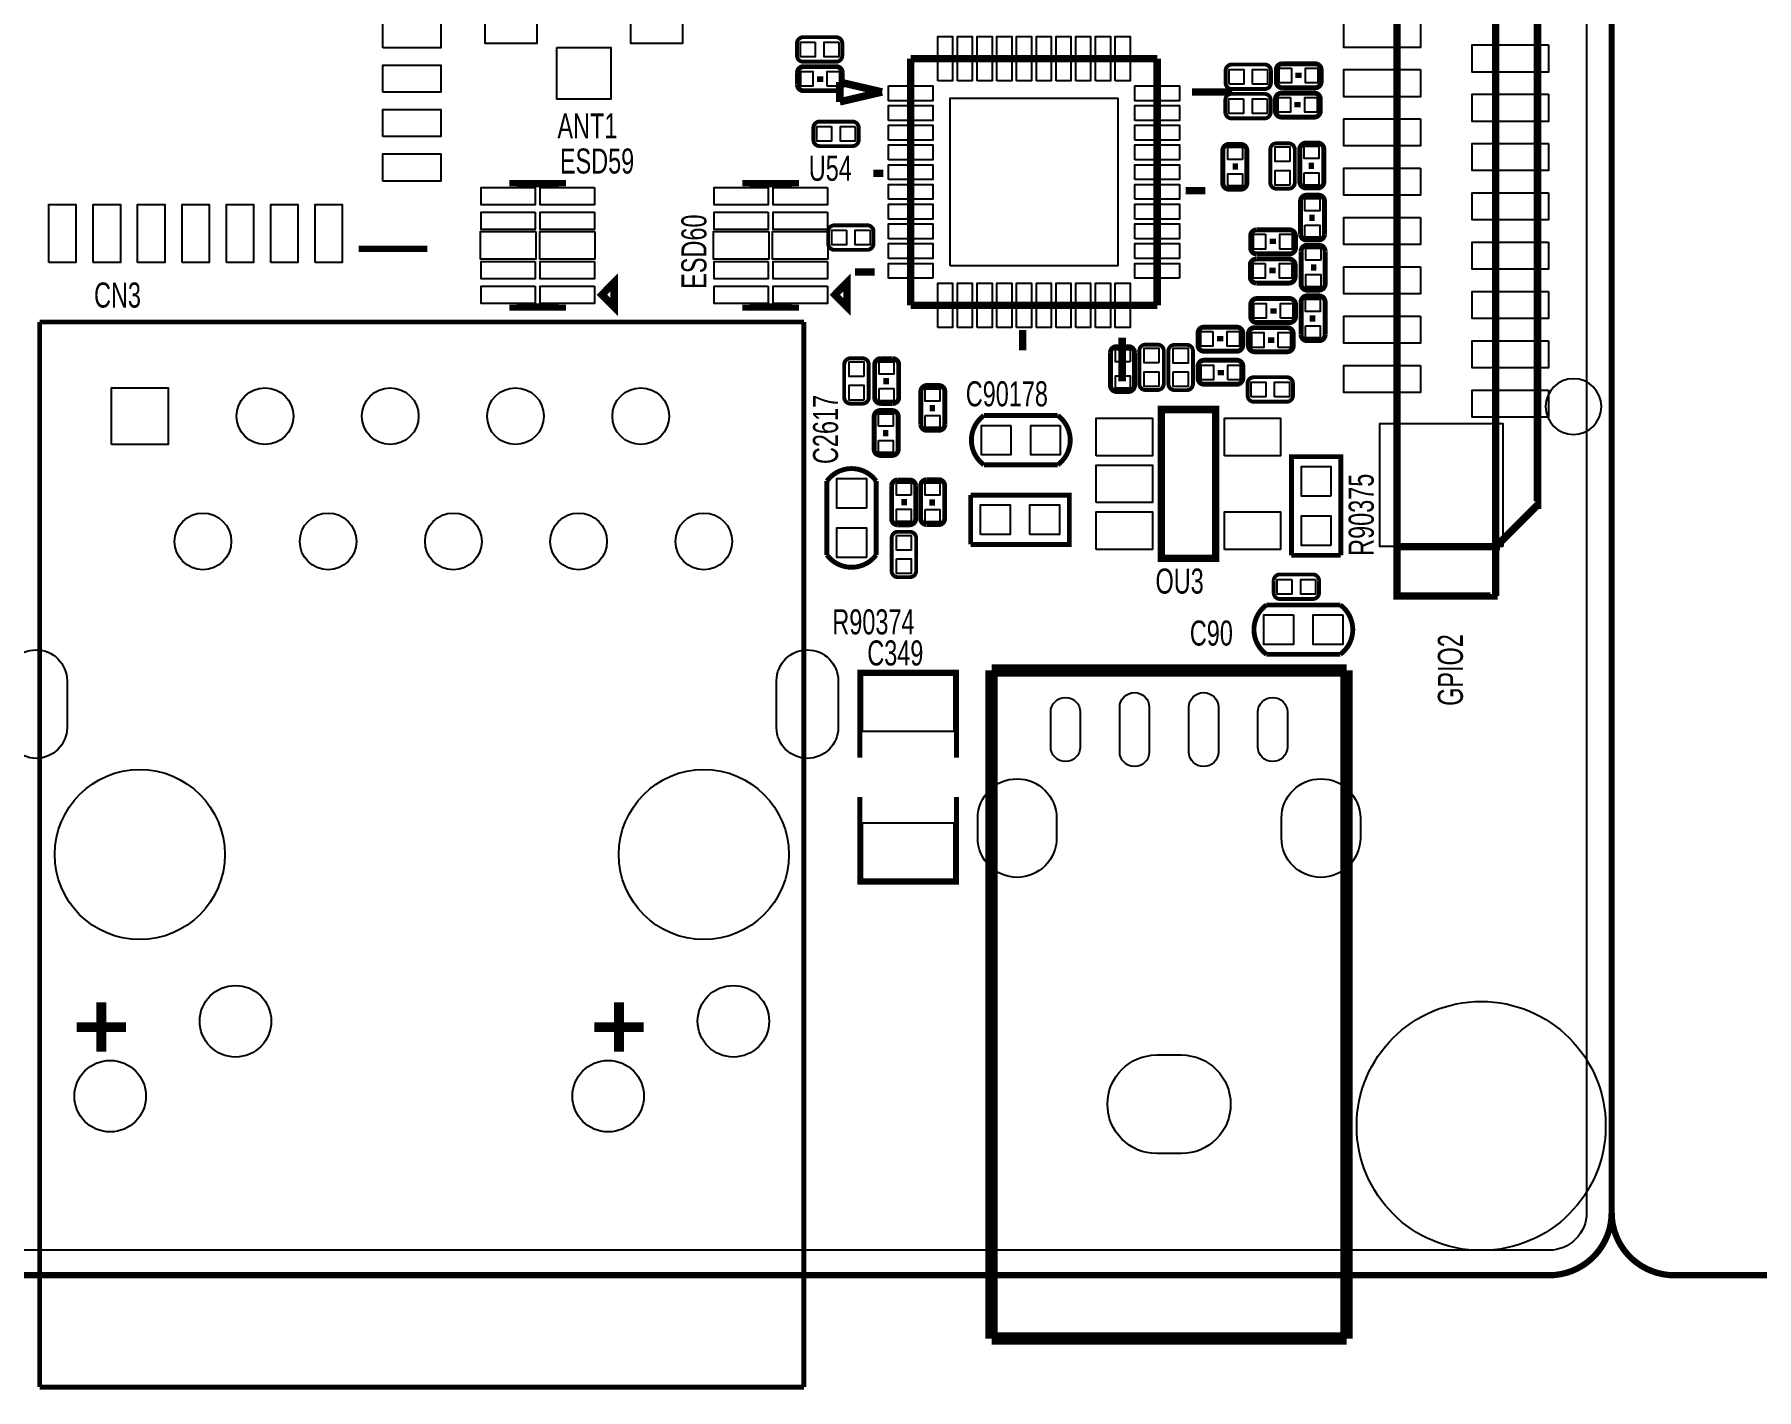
# Model space of a CAD drawing. Extents: x -74 to 86, y -71 to 30.
# Drawn here: x -9.34 to 25.59, y -69.39 to -41.91 of the extents above; entities that cross this region are included whole.
import ezdxf
from ezdxf.enums import TextEntityAlignment as Align

# ---------------------------------------------------------------- set-up
doc = ezdxf.new("R2010")
doc.units = 0
for name, color, linetype in [('BG_OUTLINE', 3, 'CONTINUOUS'), ('PG_SILKSCREEN_TOP', 6, 'CONTINUOUS'), ('PIN_SOLDERMASK_TOP', 7, 'CONTINUOUS'), ('RD_SILKSCREEN_TOP', 8, 'CONTINUOUS'), ('RKI_ALL', 9, 'CONTINUOUS')]:
    doc.layers.add(name, color=color, linetype=linetype)

msp = doc.modelspace()

# ---------------------------------------------------------------- linework, layer by layer
at = {"layer": 'BG_OUTLINE'}
for points in [[(22.651974, -65.801494, -0.414214), (21.381974, -67.071494), (-31.780226, -67.071494, -0.414214), (-33.050226, -65.801494), (-33.050226, 22.658578, -0.414214), (-31.780226, 23.928578), (21.381974, 23.928578, -0.414214), (22.651974, 22.658578)], [(21.381974, 23.928578), (-31.780226, 23.928578, 0.414214), (-33.050226, 22.658578), (-33.050226, -65.801494, 0.414214), (-31.780226, -67.071494), (21.381974, -67.071494, 0.414214), (22.651974, -65.801494), (22.651974, 22.658578, 0.414214)]]:
    msp.add_lwpolyline(points, format="xyb", close=True, dxfattribs=at)
at = {"layer": 'BG_OUTLINE', "const_width": 0.127}
for points in [[(22.651974, 22.658578), (22.651974, -65.801494, -0.414214), (21.381974, -67.071494), (-31.780226, -67.071494)], [(22.651974, -65.801494, 0.414214), (23.921974, -67.071494)]]:
    msp.add_lwpolyline(points, format="xyb", dxfattribs=at)
for points in [[(22.651974, 22.658578), (22.651974, -65.801494)], [(77.287374, -67.071494), (23.921974, -67.071494)]]:
    msp.add_lwpolyline(points, dxfattribs=at)
at = {"layer": 'PG_SILKSCREEN_TOP'}
for points, const_width in [([(18.297652, -33.995614), (18.297652, -53.29555), (20.263866, -53.29555), (20.263866, -53.256434)], 0.1524), ([(20.297648, -53.29555), (20.297648, -34.010854)], 0.1524), ([(18.297906, -52.293774), (18.297906, -52.295552), (20.312126, -52.295552), (20.312126, -52.286154), (21.142706, -51.455574), (21.147532, -51.455574), (21.147532, -35.953954)], 0.1524), ([(7.047738, -42.093642), (7.047738, -42.332402)], 0.07874), ([(8.43407, -42.400728), (13.434314, -42.400728)], 0.1524), ([(8.43407, -47.400972), (8.43407, -42.400728)], 0.1524), ([(13.434314, -42.400728), (13.434314, -47.400972)], 0.1524), ([(14.821154, -42.886376), (14.821154, -42.647616)], 0.07874), ([(16.759682, -42.621708), (16.759682, -42.870628)], 0.09906), ([(6.138418, -42.930064), (6.138418, -42.681144)], 0.09906), ([(6.598158, -42.871644), (6.598158, -42.759884)], 0.12954), ([(7.85495, -43.075352), (6.997192, -42.875454)], 0.1524), ([(6.997192, -42.875454), (6.997192, -43.275504)], 0.1524), ([(16.299942, -42.680128), (16.299942, -42.791888)], 0.12954), ([(6.997192, -43.275504), (7.85495, -43.075352)], 0.1524), ([(14.140434, -43.075352), (14.957806, -43.075352)], 0.1524), ([(15.736062, -43.242484), (15.736062, -43.481244)], 0.07874), ([(16.28267, -43.274996), (16.28267, -43.386756)], 0.12954), ([(16.74241, -43.216576), (16.74241, -43.465496)], 0.09906), ([(7.380732, -43.804586), (7.380732, -44.043346)], 0.07874), ([(16.4465, -44.111164), (16.69542, -44.111164)], 0.09906), ([(7.88035, -44.726352), (7.680452, -44.726352)], 0.1524), ([(15.075154, -44.587668), (14.963394, -44.587668)], 0.12954), ([(16.50492, -44.570904), (16.61668, -44.570904)], 0.12954), ([(1.371346, -44.98721), (1.371346, -44.93641), (0.370586, -44.93641), (0.370586, -44.98721)], 0.14986), ([(6.096254, -44.98721), (6.096254, -44.93641), (5.095494, -44.93641), (5.095494, -44.98721)], 0.14986), ([(14.013434, -45.075348), (14.413484, -45.075348)], 0.1524), ([(15.133574, -45.047408), (14.884654, -45.047408)], 0.09906), ([(16.09598, -45.03674), (15.85722, -45.03674)], 0.07874), ([(16.460724, -45.168566), (16.709644, -45.168566)], 0.09906), ([(16.519144, -45.628306), (16.630904, -45.628306)], 0.12954), ([(7.68096, -45.90796), (7.68096, -46.14672)], 0.07874), ([(15.778734, -46.049184), (15.778734, -46.160944)], 0.12954), ([(16.238474, -45.990764), (16.238474, -46.239684)], 0.09906), ([(-1.368806, -46.255432), (-2.75971, -46.255432)], 0.127), ([(7.70255, -46.726348), (7.3025, -46.726348)], 0.1524), ([(15.771876, -46.640496), (15.771876, -46.752256)], 0.12954), ([(16.231616, -46.582076), (16.231616, -46.830996)], 0.09906), ([(16.662146, -46.633638), (16.550386, -46.633638)], 0.12954), ([(16.720566, -47.093378), (16.471646, -47.093378)], 0.09906), ([(1.371346, -47.38497), (1.371346, -47.43577), (0.370586, -47.43577), (0.370586, -47.38497)], 0.14986), ([(6.096254, -47.38497), (6.096254, -47.43577), (5.095494, -47.43577), (5.095494, -47.38497)], 0.14986), ([(13.434314, -47.400972), (8.43407, -47.400972)], 0.1524), ([(15.331186, -47.632366), (15.331186, -47.383446)], 0.09906), ([(15.790926, -47.573946), (15.790926, -47.462186)], 0.12954), ([(16.471646, -47.209964), (16.720566, -47.209964)], 0.09906), ([(-9.229852, -47.739554), (-9.229852, -69.339714)], 0.09906), ([(6.269228, -47.739554), (-9.229852, -47.739554)], 0.09906), ([(6.269228, -69.339714), (6.269228, -47.739554)], 0.09906), ([(10.70737, -48.31461), (10.70737, -47.903892)], 0.1524), ([(16.530066, -47.669704), (16.641826, -47.669704)], 0.12954), ([(12.723368, -48.05934), (12.723368, -48.941736)], 0.1524), ([(13.791438, -48.202596), (14.030198, -48.202596)], 0.07874), ([(14.71041, -48.022256), (14.71041, -48.134016)], 0.12954), ([(15.17015, -47.963836), (15.17015, -48.212756)], 0.09906), ([(15.284704, -48.223424), (15.284704, -47.974504)], 0.09906), ([(15.744444, -48.165004), (15.744444, -48.053244)], 0.12954), ([(7.823708, -48.48225), (8.072628, -48.48225)], 0.09906), ([(7.882128, -48.94199), (7.993888, -48.94199)], 0.12954), ([(12.79652, -48.68926), (12.68476, -48.68926)], 0.12954), ([(14.262608, -48.882554), (14.262608, -48.633634)], 0.09906), ([(14.722348, -48.824134), (14.722348, -48.712374)], 0.12954), ([(8.759952, -49.028096), (9.008872, -49.028096)], 0.09906), ([(12.85494, -49.149), (12.60602, -49.149)], 0.09906), ([(13.43914, -49.11852), (13.20038, -49.11852)], 0.07874), ([(15.268194, -49.22774), (15.268194, -48.98898)], 0.07874), ([(7.455154, -49.394872), (7.216394, -49.394872)], 0.07874), ([(7.813548, -49.535842), (8.062468, -49.535842)], 0.09906), ([(8.818372, -49.487836), (8.930132, -49.487836)], 0.12954), ([(11.417808, -49.635156), (9.919208, -49.635156)], 0.09906), ([(7.871968, -49.995582), (7.983728, -49.995582)], 0.12954), ([(9.919208, -50.635916), (11.417808, -50.635916)], 0.09906), ([(17.158208, -52.471574), (17.158208, -50.470054), (16.157448, -50.470054), (16.157448, -52.471574)], 0.09906), ([(6.73608, -50.9651), (6.73608, -52.4637)], 0.09906), ([(7.7343, -52.4637), (7.7343, -50.9651)], 0.09906), ([(8.755634, -50.938176), (9.004554, -50.938176)], 0.09906), ([(8.358124, -51.39309), (8.246364, -51.39309)], 0.12954), ([(8.814054, -51.397916), (8.925814, -51.397916)], 0.12954), ([(9.651746, -51.249834), (9.651746, -52.250594)], 0.09906), ([(9.651746, -52.250594), (11.653266, -52.250594), (11.653266, -51.249834), (9.651746, -51.249834)], 0.09906), ([(21.147532, -51.445668), (21.147532, -51.455574)], 0.1524), ([(8.416544, -51.85283), (8.167624, -51.85283)], 0.09906), ([(8.177784, -51.99507), (8.416544, -51.99507)], 0.07874), ([(16.157448, -52.471574), (17.158208, -52.471574)], 0.09906), ([(16.716756, -52.988972), (16.716756, -53.227732)], 0.07874), ([(17.148556, -53.478176), (15.649956, -53.478176)], 0.09906), ([(15.649956, -54.478936), (17.148556, -54.478936)], 0.09906), ([(7.40156, -56.57342), (7.40156, -54.84114), (9.36244, -54.84114), (9.36244, -56.57342)], 0.09906), ([(10.075418, -54.80558), (17.273778, -54.80558)], 0.24892), ([(10.075418, -68.35394), (10.075418, -54.80558)], 0.24892), ([(17.273778, -54.80558), (17.273778, -68.35394)], 0.24892), ([(9.36244, -57.37098), (9.36244, -59.10326), (7.40156, -59.10326), (7.40156, -57.37098)], 0.09906), ([(-7.980172, -61.539374), (-7.980172, -62.540134)], 0.20066), ([(2.520188, -61.539374), (2.520188, -62.540134)], 0.20066), ([(-8.480552, -62.039754), (-7.479792, -62.039754)], 0.20066), ([(2.019808, -62.039754), (3.020568, -62.039754)], 0.20066), ([(17.273778, -68.35394), (10.075418, -68.35394)], 0.24892), ([(-9.229852, -69.339714), (6.269228, -69.339714)], 0.09906)]:
    msp.add_lwpolyline(points, dxfattribs=dict(at, const_width=const_width))
for points, const_width in [([(6.128258, -42.332402), (6.128258, -42.093642, -0.42804), (6.257798, -41.964102)], 0.07874), ([(6.257798, -41.964102), (6.918198, -41.964102, -0.42804), (7.047738, -42.093642)], 0.07874), ([(6.918198, -42.461942), (6.257798, -42.461942, -0.42804), (6.128258, -42.332402)], 0.07874), ([(6.138418, -42.681144, -0.396032), (6.257798, -42.561764)], 0.09906), ([(6.257798, -42.561764), (6.928358, -42.561764, -0.397554), (7.047738, -42.681144)], 0.09906), ([(7.047738, -42.332402, -0.42804), (6.918198, -42.461942)], 0.07874), ([(14.821154, -42.647616, -0.42804), (14.950694, -42.518076)], 0.07874), ([(14.950694, -42.518076), (15.611094, -42.518076, -0.42804), (15.740634, -42.647616)], 0.07874), ([(15.740634, -42.647616), (15.740634, -42.886376, -0.42804), (15.611094, -43.015916)], 0.07874), ([(15.850362, -42.870628), (15.850362, -42.621708, -0.396798), (15.969742, -42.502328)], 0.09906), ([(15.969742, -42.502328), (16.640302, -42.502328, -0.395283), (16.759682, -42.621708)], 0.09906), ([(6.928358, -43.049444), (6.257798, -43.049444, -0.395283), (6.138418, -42.930064)], 0.09906), ([(7.047738, -42.681144), (7.047738, -42.930064, -0.396798), (6.928358, -43.049444)], 0.09906), ([(15.611094, -43.015916), (14.950694, -43.015916, -0.42804), (14.821154, -42.886376)], 0.07874), ([(16.640302, -42.990008), (15.969742, -42.990008, -0.397554), (15.850362, -42.870628)], 0.09906), ([(16.759682, -42.870628, -0.396032), (16.640302, -42.990008)], 0.09906), ([(14.816582, -43.481244), (14.816582, -43.242484, -0.42804), (14.946122, -43.112944)], 0.07874), ([(14.946122, -43.112944), (15.606522, -43.112944, -0.42804), (15.736062, -43.242484)], 0.07874), ([(15.83309, -43.465496), (15.83309, -43.216576, -0.396798), (15.95247, -43.097196)], 0.09906), ([(15.95247, -43.097196), (16.62303, -43.097196, -0.395283), (16.74241, -43.216576)], 0.09906), ([(6.461252, -44.043346), (6.461252, -43.804586, -0.42804), (6.590792, -43.675046)], 0.07874), ([(6.590792, -43.675046), (7.251192, -43.675046, -0.42804), (7.380732, -43.804586)], 0.07874), ([(15.606522, -43.610784), (14.946122, -43.610784, -0.42804), (14.816582, -43.481244)], 0.07874), ([(15.736062, -43.481244, -0.42804), (15.606522, -43.610784)], 0.07874), ([(16.62303, -43.584876), (15.95247, -43.584876, -0.397554), (15.83309, -43.465496)], 0.09906), ([(16.74241, -43.465496, -0.396032), (16.62303, -43.584876)], 0.09906), ([(7.251192, -44.172886), (6.590792, -44.172886, -0.42804), (6.461252, -44.043346)], 0.07874), ([(7.380732, -44.043346, -0.42804), (7.251192, -44.172886)], 0.07874), ([(14.765274, -44.928028), (14.765274, -44.257468, -0.397554), (14.884654, -44.138088)], 0.09906), ([(14.884654, -44.138088), (15.133574, -44.138088, -0.396798), (15.252954, -44.257468)], 0.09906), ([(15.252954, -44.257468), (15.252954, -44.928028, -0.395283), (15.133574, -45.047408)], 0.09906), ([(15.72768, -44.9072), (15.72768, -44.2468, -0.42804), (15.85722, -44.11726)], 0.07874), ([(15.85722, -44.11726), (16.09598, -44.11726, -0.42804), (16.22552, -44.2468)], 0.07874), ([(16.22552, -44.2468), (16.22552, -44.9072, -0.42804), (16.09598, -45.03674)], 0.07874), ([(16.32712, -44.901104), (16.32712, -44.230544, -0.395283), (16.4465, -44.111164)], 0.09906), ([(16.69542, -44.111164, -0.396032), (16.8148, -44.230544)], 0.09906), ([(16.8148, -44.230544), (16.8148, -44.901104, -0.397554), (16.69542, -45.020484)], 0.09906), ([(14.884654, -45.047408, -0.396032), (14.765274, -44.928028)], 0.09906), ([(15.85722, -45.03674, -0.42804), (15.72768, -44.9072)], 0.07874), ([(16.69542, -45.020484), (16.4465, -45.020484, -0.396798), (16.32712, -44.901104)], 0.09906), ([(16.341344, -45.958506), (16.341344, -45.287946, -0.395283), (16.460724, -45.168566)], 0.09906), ([(16.709644, -45.168566, -0.396032), (16.829024, -45.287946)], 0.09906), ([(16.829024, -45.287946), (16.829024, -45.958506, -0.397554), (16.709644, -46.077886)], 0.09906), ([(6.76148, -46.14672), (6.76148, -45.90796, -0.42804), (6.89102, -45.77842)], 0.07874), ([(6.89102, -45.77842), (7.55142, -45.77842, -0.42804), (7.68096, -45.90796)], 0.07874), ([(15.329154, -46.239684), (15.329154, -45.990764, -0.396798), (15.448534, -45.871384)], 0.09906), ([(15.448534, -45.871384), (16.119094, -45.871384, -0.395283), (16.238474, -45.990764)], 0.09906), ([(16.709644, -46.077886), (16.460724, -46.077886, -0.396798), (16.341344, -45.958506)], 0.09906), ([(7.55142, -46.27626), (6.89102, -46.27626, -0.42804), (6.76148, -46.14672)], 0.07874), ([(7.68096, -46.14672, -0.42804), (7.55142, -46.27626)], 0.07874), ([(15.322296, -46.830996), (15.322296, -46.582076, -0.396798), (15.441676, -46.462696)], 0.09906), ([(16.119094, -46.359064), (15.448534, -46.359064, -0.397554), (15.329154, -46.239684)], 0.09906), ([(15.441676, -46.462696), (16.112236, -46.462696, -0.395283), (16.231616, -46.582076)], 0.09906), ([(16.238474, -46.239684, -0.396032), (16.119094, -46.359064)], 0.09906), ([(16.352266, -46.973998), (16.352266, -46.303438, -0.397554), (16.471646, -46.184058)], 0.09906), ([(16.471646, -46.184058), (16.720566, -46.184058, -0.396798), (16.839946, -46.303438)], 0.09906), ([(16.839946, -46.303438), (16.839946, -46.973998, -0.395283), (16.720566, -47.093378)], 0.09906), ([(16.112236, -46.950376), (15.441676, -46.950376, -0.397554), (15.322296, -46.830996)], 0.09906), ([(16.231616, -46.830996, -0.396032), (16.112236, -46.950376)], 0.09906), ([(16.471646, -47.093378, -0.396032), (16.352266, -46.973998)], 0.09906), ([(15.331186, -47.383446, -0.396032), (15.450566, -47.264066)], 0.09906), ([(15.450566, -47.264066), (16.121126, -47.264066, -0.397554), (16.240506, -47.383446)], 0.09906), ([(16.240506, -47.383446), (16.240506, -47.632366, -0.396798), (16.121126, -47.751746)], 0.09906), ([(16.352266, -47.999904), (16.352266, -47.329344, -0.395283), (16.471646, -47.209964)], 0.09906), ([(16.720566, -47.209964, -0.396032), (16.839946, -47.329344)], 0.09906), ([(16.839946, -47.329344), (16.839946, -47.999904, -0.397554), (16.720566, -48.119284)], 0.09906), ([(14.26083, -48.212756), (14.26083, -47.963836, -0.396798), (14.38021, -47.844456)], 0.09906), ([(14.38021, -47.844456), (15.05077, -47.844456, -0.395283), (15.17015, -47.963836)], 0.09906), ([(15.284704, -47.974504, -0.396032), (15.404084, -47.855124)], 0.09906), ([(16.121126, -47.751746), (15.450566, -47.751746, -0.395283), (15.331186, -47.632366)], 0.09906), ([(15.404084, -47.855124), (16.074644, -47.855124, -0.397554), (16.194024, -47.974504)], 0.09906), ([(12.48664, -49.02962), (12.48664, -48.35906, -0.397554), (12.60602, -48.23968)], 0.09906), ([(12.60602, -48.23968), (12.85494, -48.23968, -0.396798), (12.97432, -48.35906)], 0.09906), ([(13.07084, -48.98898), (13.07084, -48.32858, -0.42804), (13.20038, -48.19904)], 0.07874), ([(13.20038, -48.19904), (13.43914, -48.19904, -0.42804), (13.56868, -48.32858)], 0.07874), ([(13.661898, -48.992536), (13.661898, -48.332136, -0.42804), (13.791438, -48.202596)], 0.07874), ([(14.030198, -48.202596, -0.42804), (14.159738, -48.332136)], 0.07874), ([(15.05077, -48.332136), (14.38021, -48.332136, -0.397554), (14.26083, -48.212756)], 0.09906), ([(15.17015, -48.212756, -0.396032), (15.05077, -48.332136)], 0.09906), ([(16.074644, -48.342804), (15.404084, -48.342804, -0.395283), (15.284704, -48.223424)], 0.09906), ([(16.194024, -47.974504), (16.194024, -48.223424, -0.396798), (16.074644, -48.342804)], 0.09906), ([(16.720566, -48.119284), (16.471646, -48.119284, -0.396798), (16.352266, -47.999904)], 0.09906), ([(7.086854, -49.265332), (7.086854, -48.604932, -0.42804), (7.216394, -48.475392)], 0.07874), ([(7.216394, -48.475392), (7.455154, -48.475392, -0.42804), (7.584694, -48.604932)], 0.07874), ([(7.704328, -49.27219), (7.704328, -48.60163, -0.395283), (7.823708, -48.48225)], 0.09906), ([(8.072628, -48.48225, -0.396032), (8.192008, -48.60163)], 0.09906), ([(12.97432, -48.35906), (12.97432, -49.02962, -0.395283), (12.85494, -49.149)], 0.09906), ([(13.56868, -48.32858), (13.56868, -48.98898, -0.42804), (13.43914, -49.11852)], 0.07874), ([(14.159738, -48.332136), (14.159738, -48.992536, -0.42804), (14.030198, -49.122076)], 0.07874), ([(14.262608, -48.633634, -0.396032), (14.381988, -48.514254)], 0.09906), ([(14.381988, -48.514254), (15.052548, -48.514254, -0.397554), (15.171928, -48.633634)], 0.09906), ([(7.584694, -48.604932), (7.584694, -49.265332, -0.42804), (7.455154, -49.394872)], 0.07874), ([(8.192008, -48.60163), (8.192008, -49.27219, -0.397554), (8.072628, -49.39157)], 0.09906), ([(15.052548, -49.001934), (14.381988, -49.001934, -0.395283), (14.262608, -48.882554)], 0.09906), ([(15.171928, -48.633634), (15.171928, -48.882554, -0.396798), (15.052548, -49.001934)], 0.09906), ([(15.268194, -48.98898, -0.42804), (15.397734, -48.85944)], 0.07874), ([(15.397734, -48.85944), (16.058134, -48.85944, -0.42804), (16.187674, -48.98898)], 0.07874), ([(7.216394, -49.394872, -0.42804), (7.086854, -49.265332)], 0.07874), ([(8.072628, -49.39157), (7.823708, -49.39157, -0.396798), (7.704328, -49.27219)], 0.09906), ([(8.640572, -49.818036), (8.640572, -49.147476, -0.395283), (8.759952, -49.028096)], 0.09906), ([(9.008872, -49.028096, -0.396032), (9.128252, -49.147476)], 0.09906), ([(9.128252, -49.147476), (9.128252, -49.818036, -0.397554), (9.008872, -49.937416)], 0.09906), ([(12.60602, -49.149, -0.396032), (12.48664, -49.02962)], 0.09906), ([(13.20038, -49.11852, -0.42804), (13.07084, -48.98898)], 0.07874), ([(14.030198, -49.122076), (13.791438, -49.122076, -0.42804), (13.661898, -48.992536)], 0.07874), ([(16.058134, -49.35728), (15.397734, -49.35728, -0.42804), (15.268194, -49.22774)], 0.07874), ([(16.187674, -48.98898), (16.187674, -49.22774, -0.42804), (16.058134, -49.35728)], 0.07874), ([(7.694168, -50.325782), (7.694168, -49.655222, -0.395283), (7.813548, -49.535842)], 0.09906), ([(8.062468, -49.535842, -0.396032), (8.181848, -49.655222)], 0.09906), ([(9.919208, -50.635916, -0.505878), (9.919208, -49.635156)], 0.09906), ([(11.417808, -50.635916, 0.504821), (11.417808, -49.635156)], 0.09906), ([(8.181848, -49.655222), (8.181848, -50.325782, -0.397554), (8.062468, -50.445162)], 0.09906), ([(9.008872, -49.937416), (8.759952, -49.937416, -0.396798), (8.640572, -49.818036)], 0.09906), ([(8.062468, -50.445162), (7.813548, -50.445162, -0.396798), (7.694168, -50.325782)], 0.09906), ([(6.73608, -50.9651, -0.506627), (7.7343, -50.9651)], 0.09906), ([(8.048244, -51.73345), (8.048244, -51.06289, -0.397554), (8.167624, -50.94351)], 0.09906), ([(8.167624, -50.94351), (8.416544, -50.94351, -0.396798), (8.535924, -51.06289)], 0.09906), ([(8.636254, -51.728116), (8.636254, -51.057556, -0.395283), (8.755634, -50.938176)], 0.09906), ([(9.004554, -50.938176, -0.396032), (9.123934, -51.057556)], 0.09906), ([(8.535924, -51.06289), (8.535924, -51.73345, -0.395283), (8.416544, -51.85283)], 0.09906), ([(9.123934, -51.057556), (9.123934, -51.728116, -0.397554), (9.004554, -51.847496)], 0.09906), ([(8.167624, -51.85283, -0.396032), (8.048244, -51.73345)], 0.09906), ([(9.004554, -51.847496), (8.755634, -51.847496, -0.396798), (8.636254, -51.728116)], 0.09906), ([(8.048244, -52.78501), (8.048244, -52.12461, -0.42804), (8.177784, -51.99507)], 0.07874), ([(8.416544, -51.99507, -0.42804), (8.546084, -52.12461)], 0.07874), ([(8.546084, -52.12461), (8.546084, -52.78501, -0.42804), (8.416544, -52.91455)], 0.07874), ([(6.73608, -52.4637, 0.50155), (7.7343, -52.4637)], 0.09906), ([(8.416544, -52.91455), (8.177784, -52.91455, -0.42804), (8.048244, -52.78501)], 0.07874), ([(15.797276, -53.227732), (15.797276, -52.988972, -0.42804), (15.926816, -52.859432)], 0.07874), ([(15.926816, -52.859432), (16.587216, -52.859432, -0.42804), (16.716756, -52.988972)], 0.07874), ([(15.649956, -54.478936, -0.505878), (15.649956, -53.478176)], 0.09906), ([(16.587216, -53.357272), (15.926816, -53.357272, -0.42804), (15.797276, -53.227732)], 0.07874), ([(16.716756, -53.227732, -0.42804), (16.587216, -53.357272)], 0.07874), ([(17.148556, -54.478936, 0.504821), (17.148556, -53.478176)], 0.09906)]:
    msp.add_lwpolyline(points, format="xyb", dxfattribs=dict(at, const_width=const_width))
at = {"layer": 'PG_SILKSCREEN_TOP', "const_width": 0.14986}
for points in [[(2.171446, -47.18685), (2.420366, -47.43577), (2.420366, -46.93539)], [(6.896354, -47.18685), (7.145274, -47.43577), (7.145274, -46.93539)], [(13.515594, -49.513744), (14.617954, -49.513744), (14.617954, -52.531264), (13.515594, -52.531264)]]:
    msp.add_lwpolyline(points, close=True, dxfattribs=at)
at = {"layer": 'PG_SILKSCREEN_TOP'}
msp.add_lwpolyline([(22.44344, -49.455578, 1), (21.311652, -49.45569, 1)], format="xyb", close=True, dxfattribs=at)
at = {"layer": 'PIN_SOLDERMASK_TOP'}
for points in [[(-0.193294, -40.043608), (0.855726, -40.043608), (0.855726, -42.093388), (-0.193294, -42.093388)], [(2.756662, -40.043608), (3.805682, -40.043608), (3.805682, -42.093388), (2.756662, -42.093388)], [(-2.268982, -42.18051), (-2.268982, -41.6306), (-1.093978, -41.6306), (-1.093978, -42.18051)], [(18.772632, -41.620567), (18.772632, -42.170477), (17.222724, -42.170477), (17.222724, -41.620567)], [(1.256284, -42.171112), (2.356104, -42.171112), (2.356104, -43.220132), (1.256284, -43.220132)], [(6.499098, -42.063162), (6.499098, -42.362882), (6.199378, -42.362882), (6.199378, -42.063162)], [(6.976618, -42.063162), (6.976618, -42.362882), (6.676898, -42.362882), (6.676898, -42.063162)], [(8.983218, -42.851578), (8.983218, -41.949878), (9.284716, -41.949878), (9.284716, -42.851578)], [(9.383268, -42.851578), (9.383268, -41.949878), (9.684766, -41.949878), (9.684766, -42.851578)], [(9.783318, -42.851578), (9.783318, -41.949878), (10.084816, -41.949878), (10.084816, -42.851578)], [(10.183368, -42.851578), (10.183368, -41.949878), (10.484866, -41.949878), (10.484866, -42.851578)], [(10.583418, -42.851578), (10.583418, -41.949878), (10.884916, -41.949878), (10.884916, -42.851578)], [(10.983214, -42.851578), (10.983214, -41.949878), (11.284712, -41.949878), (11.284712, -42.851578)], [(11.383264, -42.851578), (11.383264, -41.949878), (11.684762, -41.949878), (11.684762, -42.851578)], [(11.783314, -42.851578), (11.783314, -41.949878), (12.084812, -41.949878), (12.084812, -42.851578)], [(12.183364, -42.851578), (12.183364, -41.949878), (12.484862, -41.949878), (12.484862, -42.851578)], [(12.583414, -42.851578), (12.583414, -41.949878), (12.884912, -41.949878), (12.884912, -42.851578)], [(21.372576, -42.120693), (21.372576, -42.670603), (19.822668, -42.670603), (19.822668, -42.120693)], [(-2.268982, -43.080432), (-2.268982, -42.530522), (-1.093978, -42.530522), (-1.093978, -43.080432)], [(16.155162, -42.591228), (16.155162, -42.890948), (15.906242, -42.890948), (15.906242, -42.591228)], [(16.693642, -42.591228), (16.693642, -42.890948), (16.444722, -42.890948), (16.444722, -42.591228)], [(6.204458, -42.960544), (6.204458, -42.660824), (6.453378, -42.660824), (6.453378, -42.960544)], [(6.742938, -42.960544), (6.742938, -42.660824), (6.991858, -42.660824), (6.991858, -42.960544)], [(7.98322, -42.950003), (8.88492, -42.950003), (8.88492, -43.251501), (7.98322, -43.251501)], [(12.983464, -42.950003), (13.885164, -42.950003), (13.885164, -43.251501), (12.983464, -43.251501)], [(14.892274, -42.916856), (14.892274, -42.617136), (15.191994, -42.617136), (15.191994, -42.916856)], [(15.369794, -42.916856), (15.369794, -42.617136), (15.669514, -42.617136), (15.669514, -42.916856)], [(18.772632, -42.620565), (18.772632, -43.170475), (17.222724, -43.170475), (17.222724, -42.620565)], [(9.233408, -46.601634), (9.233408, -43.200066), (12.634976, -43.200066), (12.634976, -46.601634)], [(15.187422, -43.212004), (15.187422, -43.511724), (14.887702, -43.511724), (14.887702, -43.212004)], [(15.664942, -43.212004), (15.664942, -43.511724), (15.365222, -43.511724), (15.365222, -43.212004)], [(16.13789, -43.186096), (16.13789, -43.485816), (15.88897, -43.485816), (15.88897, -43.186096)], [(16.67637, -43.186096), (16.67637, -43.485816), (16.42745, -43.485816), (16.42745, -43.186096)], [(21.372576, -43.120691), (21.372576, -43.670601), (19.822668, -43.670601), (19.822668, -43.120691)], [(-2.268982, -43.980354), (-2.268982, -43.430444), (-1.093978, -43.430444), (-1.093978, -43.980354)], [(7.98322, -43.651678), (7.98322, -43.35018), (8.88492, -43.35018), (8.88492, -43.651678)], [(12.983464, -43.651678), (12.983464, -43.35018), (13.885164, -43.35018), (13.885164, -43.651678)], [(18.772632, -43.620563), (18.772632, -44.170473), (17.222724, -44.170473), (17.222724, -43.620563)], [(6.832092, -43.774106), (6.832092, -44.073826), (6.532372, -44.073826), (6.532372, -43.774106)], [(7.309612, -43.774106), (7.309612, -44.073826), (7.009892, -44.073826), (7.009892, -43.774106)], [(7.98322, -44.051728), (7.98322, -43.75023), (8.88492, -43.75023), (8.88492, -44.051728)], [(12.983464, -44.051728), (12.983464, -43.75023), (13.885164, -43.75023), (13.885164, -44.051728)], [(-2.268982, -44.88053), (-2.268982, -44.33062), (-1.093978, -44.33062), (-1.093978, -44.88053)], [(7.98322, -44.451778), (7.98322, -44.15028), (8.88492, -44.15028), (8.88492, -44.451778)], [(12.983464, -44.451778), (12.983464, -44.15028), (13.885164, -44.15028), (13.885164, -44.451778)], [(15.164054, -44.442888), (14.864334, -44.442888), (14.864334, -44.193968), (15.164054, -44.193968)], [(16.12646, -44.4881), (15.82674, -44.4881), (15.82674, -44.18838), (16.12646, -44.18838)], [(16.41602, -44.177204), (16.71574, -44.177204), (16.71574, -44.426124), (16.41602, -44.426124)], [(21.372576, -44.120689), (21.372576, -44.670599), (19.822668, -44.670599), (19.822668, -44.120689)], [(7.98322, -44.851828), (7.98322, -44.55033), (8.88492, -44.55033), (8.88492, -44.851828)], [(12.983464, -44.851828), (12.983464, -44.55033), (13.885164, -44.55033), (13.885164, -44.851828)], [(16.12646, -44.96562), (15.82674, -44.96562), (15.82674, -44.6659), (16.12646, -44.6659)], [(18.772632, -44.620815), (18.772632, -45.170725), (17.222724, -45.170725), (17.222724, -44.620815)], [(0.821436, -45.01007), (0.821436, -45.36059), (-0.278384, -45.36059), (-0.278384, -45.01007)], [(2.020316, -45.01007), (2.020316, -45.36059), (0.920496, -45.36059), (0.920496, -45.01007)], [(5.546344, -45.01007), (5.546344, -45.36059), (4.446524, -45.36059), (4.446524, -45.01007)], [(6.745224, -45.01007), (6.745224, -45.36059), (5.645404, -45.36059), (5.645404, -45.01007)], [(7.98322, -45.251624), (7.98322, -44.950126), (8.88492, -44.950126), (8.88492, -45.251624)], [(12.983464, -45.251624), (12.983464, -44.950126), (13.885164, -44.950126), (13.885164, -45.251624)], [(15.164054, -44.981368), (14.864334, -44.981368), (14.864334, -44.732448), (15.164054, -44.732448)], [(16.41602, -44.715684), (16.71574, -44.715684), (16.71574, -44.964604), (16.41602, -44.964604)], [(-9.043924, -46.53026), (-9.043924, -45.355256), (-8.494014, -45.355256), (-8.494014, -46.53026)], [(-8.144002, -46.53026), (-8.144002, -45.355256), (-7.594092, -45.355256), (-7.594092, -46.53026)], [(-7.24408, -46.53026), (-7.24408, -45.355256), (-6.69417, -45.355256), (-6.69417, -46.53026)], [(-6.343904, -46.53026), (-6.343904, -45.355256), (-5.793994, -45.355256), (-5.793994, -46.53026)], [(-5.443982, -46.53026), (-5.443982, -45.355256), (-4.894072, -45.355256), (-4.894072, -46.53026)], [(-4.54406, -46.53026), (-4.54406, -45.355256), (-3.99415, -45.355256), (-3.99415, -46.53026)], [(-3.644138, -46.53026), (-3.644138, -45.355256), (-3.094228, -45.355256), (-3.094228, -46.53026)], [(7.98322, -45.651674), (7.98322, -45.350176), (8.88492, -45.350176), (8.88492, -45.651674)], [(12.983464, -45.651674), (12.983464, -45.350176), (13.885164, -45.350176), (13.885164, -45.651674)], [(16.430244, -45.234606), (16.729964, -45.234606), (16.729964, -45.483526), (16.430244, -45.483526)], [(21.372576, -45.120687), (21.372576, -45.670597), (19.822668, -45.670597), (19.822668, -45.120687)], [(0.821436, -45.51045), (0.821436, -45.86097), (-0.278384, -45.86097), (-0.278384, -45.51045)], [(2.020316, -45.51045), (2.020316, -45.86097), (0.920496, -45.86097), (0.920496, -45.51045)], [(5.546344, -45.51045), (5.546344, -45.86097), (4.446524, -45.86097), (4.446524, -45.51045)], [(6.745224, -45.51045), (6.745224, -45.86097), (5.645404, -45.86097), (5.645404, -45.51045)], [(7.98322, -46.051724), (7.98322, -45.750226), (8.88492, -45.750226), (8.88492, -46.051724)], [(12.983464, -46.051724), (12.983464, -45.750226), (13.885164, -45.750226), (13.885164, -46.051724)], [(18.772632, -45.620559), (18.772632, -46.170469), (17.222724, -46.170469), (17.222724, -45.620559)], [(0.831596, -45.90669), (0.831596, -46.46549), (-0.288544, -46.46549), (-0.288544, -45.90669)], [(2.030476, -45.90669), (2.030476, -46.46549), (0.910336, -46.46549), (0.910336, -45.90669)], [(5.556504, -45.90669), (5.556504, -46.46549), (4.436364, -46.46549), (4.436364, -45.90669)], [(6.755384, -45.90669), (6.755384, -46.46549), (5.635244, -46.46549), (5.635244, -45.90669)], [(7.13232, -45.87748), (7.13232, -46.1772), (6.8326, -46.1772), (6.8326, -45.87748)], [(7.60984, -45.87748), (7.60984, -46.1772), (7.31012, -46.1772), (7.31012, -45.87748)], [(15.633954, -45.960284), (15.633954, -46.260004), (15.385034, -46.260004), (15.385034, -45.960284)], [(16.172434, -45.960284), (16.172434, -46.260004), (15.923514, -46.260004), (15.923514, -45.960284)], [(16.430244, -45.773086), (16.729964, -45.773086), (16.729964, -46.022006), (16.430244, -46.022006)], [(7.98322, -46.451774), (7.98322, -46.150276), (8.88492, -46.150276), (8.88492, -46.451774)], [(12.983464, -46.451774), (12.983464, -46.150276), (13.885164, -46.150276), (13.885164, -46.451774)], [(16.751046, -46.488858), (16.451326, -46.488858), (16.451326, -46.239938), (16.751046, -46.239938)], [(21.372576, -46.120685), (21.372576, -46.670595), (19.822668, -46.670595), (19.822668, -46.120685)], [(0.821436, -46.51121), (0.821436, -46.86173), (-0.278384, -46.86173), (-0.278384, -46.51121)], [(2.020316, -46.51121), (2.020316, -46.86173), (0.920496, -46.86173), (0.920496, -46.51121)], [(5.546344, -46.51121), (5.546344, -46.86173), (4.446524, -46.86173), (4.446524, -46.51121)], [(6.745224, -46.51121), (6.745224, -46.86173), (5.645404, -46.86173), (5.645404, -46.51121)], [(8.88492, -46.851697), (7.98322, -46.851697), (7.98322, -46.550199), (8.88492, -46.550199)], [(13.885164, -46.851697), (12.983464, -46.851697), (12.983464, -46.550199), (13.885164, -46.550199)], [(15.627096, -46.551596), (15.627096, -46.851316), (15.378176, -46.851316), (15.378176, -46.551596)], [(16.165576, -46.551596), (16.165576, -46.851316), (15.916656, -46.851316), (15.916656, -46.551596)], [(16.751046, -47.027338), (16.451326, -47.027338), (16.451326, -46.778418), (16.751046, -46.778418)], [(18.772632, -46.620811), (18.772632, -47.170721), (17.222724, -47.170721), (17.222724, -46.620811)], [(0.821436, -47.01159), (0.821436, -47.36211), (-0.278384, -47.36211), (-0.278384, -47.01159)], [(2.020316, -47.01159), (2.020316, -47.36211), (0.920496, -47.36211), (0.920496, -47.01159)], [(5.546344, -47.01159), (5.546344, -47.36211), (4.446524, -47.36211), (4.446524, -47.01159)], [(6.745224, -47.01159), (6.745224, -47.36211), (5.645404, -47.36211), (5.645404, -47.01159)], [(8.983218, -47.851822), (8.983218, -46.950122), (9.284716, -46.950122), (9.284716, -47.851822)], [(9.383268, -47.851822), (9.383268, -46.950122), (9.684766, -46.950122), (9.684766, -47.851822)], [(9.783318, -47.851822), (9.783318, -46.950122), (10.084816, -46.950122), (10.084816, -47.851822)], [(10.183368, -47.851822), (10.183368, -46.950122), (10.484866, -46.950122), (10.484866, -47.851822)], [(10.583418, -47.851822), (10.583418, -46.950122), (10.884916, -46.950122), (10.884916, -47.851822)], [(10.983214, -47.851822), (10.983214, -46.950122), (11.284712, -46.950122), (11.284712, -47.851822)], [(11.383264, -47.851822), (11.383264, -46.950122), (11.684762, -46.950122), (11.684762, -47.851822)], [(11.783314, -47.851822), (11.783314, -46.950122), (12.084812, -46.950122), (12.084812, -47.851822)], [(12.183364, -47.851822), (12.183364, -46.950122), (12.484862, -46.950122), (12.484862, -47.851822)], [(12.583414, -47.851822), (12.583414, -46.950122), (12.884912, -46.950122), (12.884912, -47.851822)], [(21.372576, -47.120683), (21.372576, -47.670593), (19.822668, -47.670593), (19.822668, -47.120683)], [(15.397226, -47.662846), (15.397226, -47.363126), (15.646146, -47.363126), (15.646146, -47.662846)], [(15.935706, -47.662846), (15.935706, -47.363126), (16.184626, -47.363126), (16.184626, -47.662846)], [(16.441166, -47.276004), (16.740886, -47.276004), (16.740886, -47.524924), (16.441166, -47.524924)], [(16.441166, -47.814484), (16.740886, -47.814484), (16.740886, -48.063404), (16.441166, -48.063404)], [(18.772632, -47.620555), (18.772632, -48.170465), (17.222724, -48.170465), (17.222724, -47.620555)], [(14.56563, -47.933356), (14.56563, -48.233076), (14.31671, -48.233076), (14.31671, -47.933356)], [(15.10411, -47.933356), (15.10411, -48.233076), (14.85519, -48.233076), (14.85519, -47.933356)], [(15.350744, -48.253904), (15.350744, -47.954184), (15.599664, -47.954184), (15.599664, -48.253904)], [(15.889224, -48.253904), (15.889224, -47.954184), (16.138144, -47.954184), (16.138144, -48.253904)], [(21.372576, -48.120681), (21.372576, -48.670591), (19.822668, -48.670591), (19.822668, -48.120681)], [(7.485634, -48.846232), (7.185914, -48.846232), (7.185914, -48.546512), (7.485634, -48.546512)], [(7.793228, -48.54829), (8.092948, -48.54829), (8.092948, -48.79721), (7.793228, -48.79721)], [(12.88542, -48.54448), (12.5857, -48.54448), (12.5857, -48.29556), (12.88542, -48.29556)], [(13.46962, -48.56988), (13.1699, -48.56988), (13.1699, -48.27016), (13.46962, -48.27016)], [(13.760958, -48.273716), (14.060678, -48.273716), (14.060678, -48.573436), (13.760958, -48.573436)], [(12.88542, -49.08296), (12.5857, -49.08296), (12.5857, -48.83404), (12.88542, -48.83404)], [(13.46962, -49.0474), (13.1699, -49.0474), (13.1699, -48.74768), (13.46962, -48.74768)], [(13.760958, -48.751236), (14.060678, -48.751236), (14.060678, -49.050956), (13.760958, -49.050956)], [(14.328648, -48.913034), (14.328648, -48.613314), (14.577568, -48.613314), (14.577568, -48.913034)], [(14.867128, -48.913034), (14.867128, -48.613314), (15.116048, -48.613314), (15.116048, -48.913034)], [(18.772632, -48.620807), (18.772632, -49.170717), (17.222724, -49.170717), (17.222724, -48.620807)], [(-7.775702, -50.224944), (-7.775702, -49.074324), (-6.625082, -49.074324), (-6.625082, -50.224944)], [(7.485634, -49.323752), (7.185914, -49.323752), (7.185914, -49.024032), (7.485634, -49.024032)], [(7.793228, -49.08677), (8.092948, -49.08677), (8.092948, -49.33569), (7.793228, -49.33569)], [(8.729472, -49.094136), (9.029192, -49.094136), (9.029192, -49.343056), (8.729472, -49.343056)], [(15.339314, -49.25822), (15.339314, -48.9585), (15.639034, -48.9585), (15.639034, -49.25822)], [(15.816834, -49.25822), (15.816834, -48.9585), (16.116554, -48.9585), (16.116554, -49.25822)], [(21.372576, -49.120679), (21.372576, -49.670589), (19.822668, -49.670589), (19.822668, -49.120679)], [(7.783068, -49.601882), (8.082788, -49.601882), (8.082788, -49.850802), (7.783068, -49.850802)], [(8.729472, -49.632616), (9.029192, -49.632616), (9.029192, -49.881536), (8.729472, -49.881536)], [(10.467848, -49.835816), (10.467848, -50.435256), (9.868408, -50.435256), (9.868408, -49.835816)], [(11.468608, -49.835816), (11.468608, -50.435256), (10.869168, -50.435256), (10.869168, -49.835816)], [(12.196064, -50.452274), (12.196064, -49.692814), (13.336524, -49.692814), (13.336524, -50.452274)], [(14.797024, -50.452274), (14.797024, -49.692814), (15.937484, -49.692814), (15.937484, -50.452274)], [(20.447635, -52.295679), (17.947513, -52.295679), (17.947513, -49.795557), (20.447635, -49.795557)], [(7.783068, -50.140362), (8.082788, -50.140362), (8.082788, -50.389282), (7.783068, -50.389282)], [(12.196064, -51.402234), (12.196064, -50.642774), (13.336524, -50.642774), (13.336524, -51.402234)], [(7.53618, -51.51374), (6.93674, -51.51374), (6.93674, -50.9143), (7.53618, -50.9143)], [(16.957548, -51.270154), (16.358108, -51.270154), (16.358108, -50.670714), (16.957548, -50.670714)], [(8.447024, -51.24831), (8.147304, -51.24831), (8.147304, -50.99939), (8.447024, -50.99939)], [(8.725154, -51.004216), (9.024874, -51.004216), (9.024874, -51.253136), (8.725154, -51.253136)], [(8.447024, -51.78679), (8.147304, -51.78679), (8.147304, -51.53787), (8.447024, -51.53787)], [(8.725154, -51.542696), (9.024874, -51.542696), (9.024874, -51.791616), (8.725154, -51.791616)], [(9.852406, -52.049934), (9.852406, -51.450494), (10.451846, -51.450494), (10.451846, -52.049934)], [(10.853166, -52.049934), (10.853166, -51.450494), (11.452606, -51.450494), (11.452606, -52.049934)], [(12.196064, -52.352194), (12.196064, -51.592734), (13.336524, -51.592734), (13.336524, -52.352194)], [(14.797024, -52.352194), (14.797024, -51.592734), (15.937484, -51.592734), (15.937484, -52.352194)], [(16.957548, -52.270914), (16.358108, -52.270914), (16.358108, -51.671474), (16.957548, -51.671474)], [(7.53618, -52.5145), (6.93674, -52.5145), (6.93674, -51.91506), (7.53618, -51.91506)], [(8.147304, -52.06619), (8.447024, -52.06619), (8.447024, -52.36591), (8.147304, -52.36591)], [(8.147304, -52.54371), (8.447024, -52.54371), (8.447024, -52.84343), (8.147304, -52.84343)], [(16.168116, -52.958492), (16.168116, -53.258212), (15.868396, -53.258212), (15.868396, -52.958492)], [(16.645636, -52.958492), (16.645636, -53.258212), (16.345916, -53.258212), (16.345916, -52.958492)], [(16.198596, -53.678836), (16.198596, -54.278276), (15.599156, -54.278276), (15.599156, -53.678836)], [(17.199356, -53.678836), (17.199356, -54.278276), (16.599916, -54.278276), (16.599916, -53.678836)], [(7.45744, -54.89575), (9.30656, -54.89575), (9.30656, -56.04637), (7.45744, -56.04637)], [(7.45744, -57.89803), (9.30656, -57.89803), (9.30656, -59.04865), (7.45744, -59.04865)]]:
    msp.add_lwpolyline(points, close=True, dxfattribs=at)
for points in [[(-8.676132, -55.014114), (-8.676132, -55.964074, -1), (-9.925812, -55.964074), (-9.925812, -55.014114, -1)], [(6.965188, -55.014114), (6.965188, -55.964074, -1), (5.715508, -55.964074), (5.715508, -55.014114, -1)], [(11.274298, -56.35498), (11.274298, -55.65394, -1), (11.873738, -55.65394), (11.873738, -56.35498, -1)], [(12.673838, -56.45531), (12.673838, -55.55361, -1), (13.273278, -55.55361), (13.273278, -56.45531, -1)], [(14.075918, -56.45531), (14.075918, -55.55361, -1), (14.675358, -55.55361), (14.675358, -56.45531, -1)], [(15.475458, -56.35498), (15.475458, -55.65394, -1), (16.074898, -55.65394), (16.074898, -56.35498, -1)], [(9.793478, -58.20283), (9.793478, -57.80405, -1), (11.393678, -57.80405), (11.393678, -58.20283, -1)], [(15.955518, -58.20283), (15.955518, -57.80405, -1), (17.555718, -57.80405), (17.555718, -58.20283, -1)], [(13.424408, -62.60465), (13.924788, -62.60465, -1), (13.924788, -64.60363), (13.424408, -64.60363, -1)]]:
    msp.add_lwpolyline(points, format="xyb", close=True, dxfattribs=at)
for centre, radius in [((-4.660392, -49.649634), 0.57531), ((-2.120392, -49.649634), 0.57531), ((0.419608, -49.649634), 0.57531), ((2.959608, -49.649634), 0.57531), ((-5.920232, -52.189634), 0.57531), ((-3.380232, -52.189634), 0.57531), ((-0.840232, -52.189634), 0.57531), ((1.699768, -52.189634), 0.57531), ((4.239768, -52.189634), 0.57531), ((-7.200392, -58.539634), 1.72466), ((4.239768, -58.539634), 1.72466), ((-5.259832, -61.920374), 0.72517), ((4.839208, -61.920374), 0.72517), ((20.00504, -64.043306), 2.52476), ((-7.799832, -63.439294), 0.72517), ((2.299208, -63.439294), 0.72517)]:
    msp.add_circle(centre, radius, dxfattribs=at)
at = {"layer": 'RKI_ALL'}
msp.add_lwpolyline([(-31.780226, -66.563494, -0.414214), (-32.542226, -65.801494), (-32.542226, 22.658578, -0.414214), (-31.780226, 23.420578), (21.381974, 23.420578, -0.414214), (22.143974, 22.658578), (22.143974, -65.801494, -0.414214), (21.381974, -66.563494)], format="xyb", close=True, dxfattribs=at)

# ---------------------------------------------------------------- texts
at = {"layer": 'RD_SILKSCREEN_TOP', "width": 0.7}
for s, p in [('ANT1', (1.27, -44.0182)), ('ESD59', (1.3208, -44.7294)), ('U54', (6.368542, -44.87672)), ('CN3', (-8.128, -47.4472)), ('C90178', (9.552178, -49.44999)), ('R90374', (6.846316, -54.075076)), ('C90', (14.096746, -54.301898)), ('C349', (7.554722, -54.70525))]:
    msp.add_text(s, height=0.508, dxfattribs=at).set_placement(p)
for s, p in [('ESD60', (4.2926, -47.0662)), ('C2617', (6.96087, -50.620676)), ('R90375', (17.826228, -52.481734)), ('GPIO2', (19.6342, -55.5244))]:
    msp.add_text(s, height=0.508, rotation=90, dxfattribs=at).set_placement(p)
msp.add_text('OU3', height=0.508, dxfattribs=at).set_placement((13.888974, -53.247544), align=Align.CENTER)

doc.saveas('drawing.dxf')
